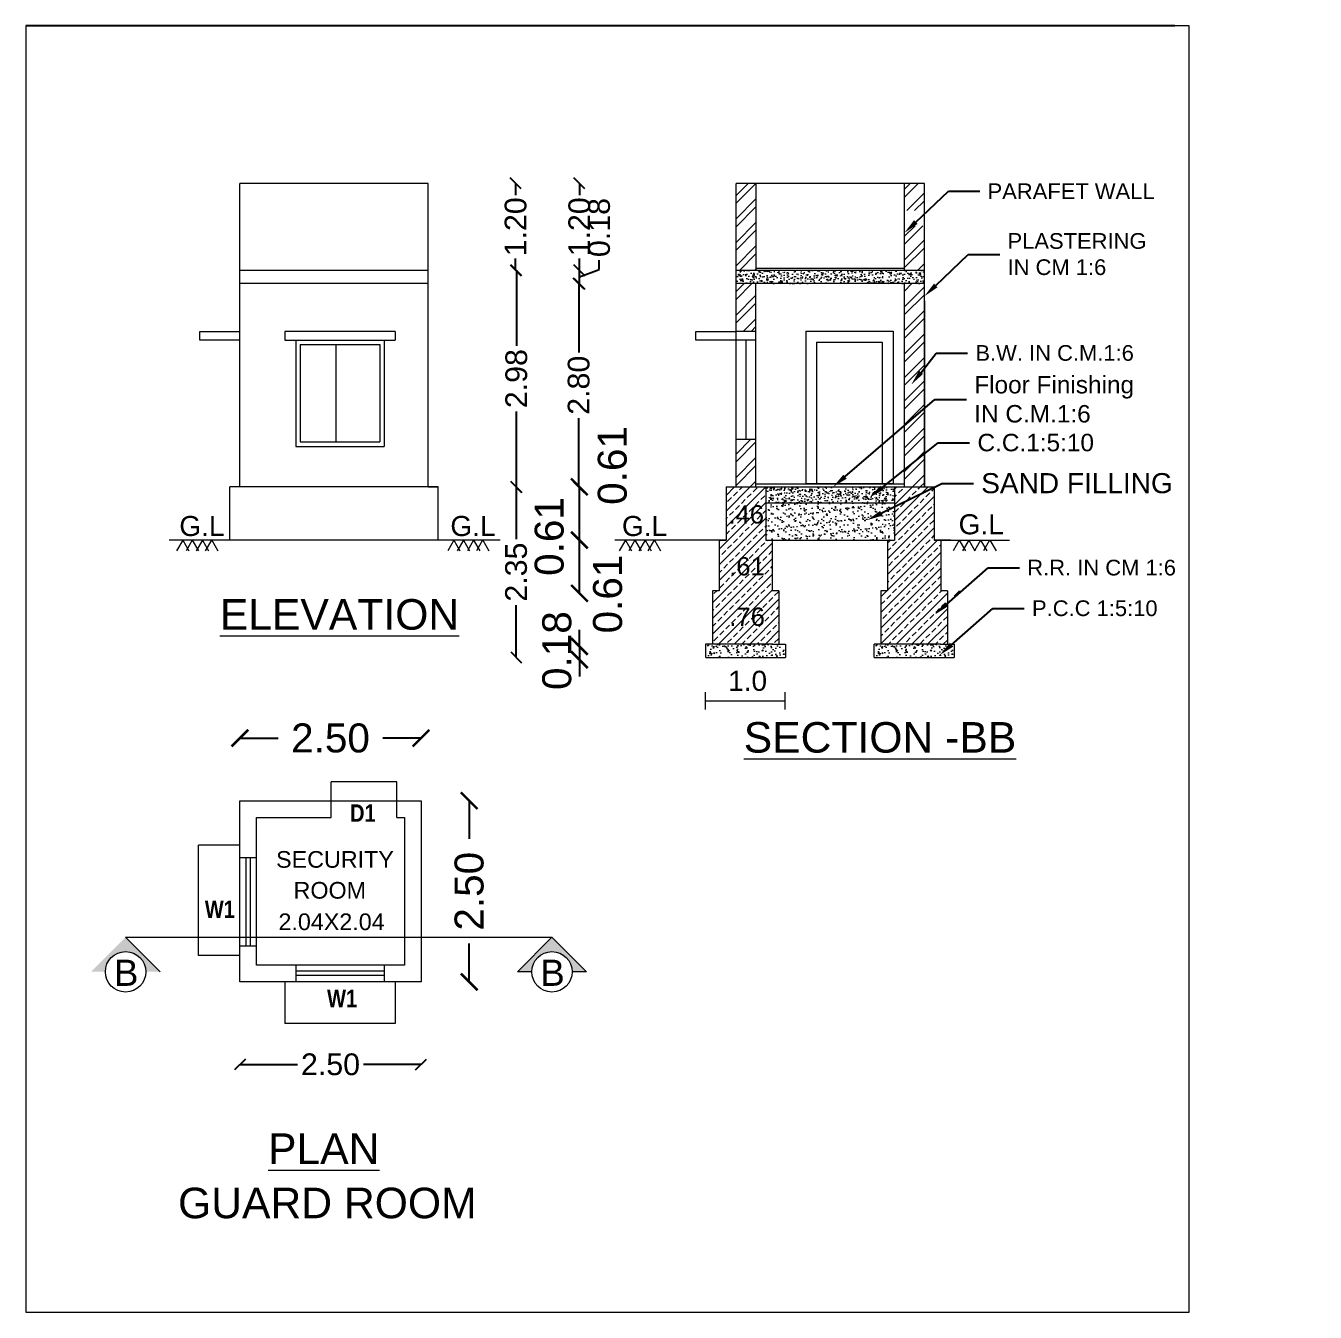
# Model space of a CAD drawing. Header units: metres. Extents: x -1560405 to -1559609, y 42907 to 43310.
# Drawn here: x -1559711.05 to -1559693.25, y 42931.75 to 42949.5 of the extents above; entities that cross this region are included whole.
import ezdxf
from ezdxf import colors
from ezdxf.entities.mleader import LeaderData, LeaderLine
from ezdxf.enums import TextEntityAlignment as Align
from ezdxf.math import Vec2, Vec3

# ---------------------------------------------------------------- set-up
doc = ezdxf.new("R2010")
doc.units = ezdxf.units.M
doc.header["$LTSCALE"] = 750
doc.header["$MEASUREMENT"] = 0
doc.header["$PDMODE"] = 35
doc.header["$PDSIZE"] = 50
doc.layers.get('0').update_dxf_attribs({"lineweight": 5})
doc.layers.get('Defpoints').update_dxf_attribs({"lineweight": 0})
doc.styles.add('2', font='swisscb.ttf', dxfattribs={"height": 0.23})
doc.styles.get("Standard").update_dxf_attribs({"font": 'arial.ttf'})
doc.dimstyles.new('Civil mt size large', dxfattribs={"dimtxt": 0.3, "dimasz": 0.15, "dimexe": 0, "dimexo": 0, "dimgap": 0.0625, "dimtad": 0, "dimzin": 0, "dimdsep": 46, "dimtxsty": 'Standard', "dimblk": 'OBLIQUE', "dimcen": 0, "dimse1": 1, "dimse2": 1, "dimclrd": 253, "dimclrt": 7, "dimadec": 0, "dimazin": 3, "dimtfac": 1, "dimtofl": 0, "dimtmove": 1, "dimatfit": 3, "dimfxl": 0, "dimfrac": 2, "dimtolj": 1, "dimtzin": 0, "dimarcsym": 0})
doc.dimstyles.new('CIVIL Mt.', dxfattribs={"dimscale": 0, "dimtxt": 0.4, "dimasz": 0.23, "dimexe": 0.18, "dimexo": 0.0625, "dimgap": 0.2, "dimtad": 0, "dimzin": 0, "dimdsep": 46, "dimtxsty": 'Standard', "dimblk": 'ARCHTICK', "dimcen": 0.09, "dimse1": 1, "dimse2": 1, "dimclrd": 252, "dimclrt": 7, "dimadec": 0, "dimazin": 0, "dimtfac": 1, "dimtofl": 0, "dimtmove": 1, "dimatfit": 3, "dimldrblk": 'ARCHTICK', "dimfxl": 0, "dimfrac": 2, "dimtolj": 1, "dimtzin": 0, "dimlwd": 25, "dimarcsym": 0})
pattern_1 = [(45, (-1573066.61864, 41716.13369), (-0.1081489168, 0.1081489168), []), (45, (-1573066.51049, 41716.13369), (-0.1081489168, 0.1081489168), [0.0764728324, -0.0382364162])]

# ---------------------------------------------------------------- blocks, each defined once
blk = doc.blocks.new('_ArchTick')
at = {"color": 0, "linetype": 'ByBlock', "const_width": 0.15}
blk.add_lwpolyline([(-0.5, -0.5), (0.5, 0.5)], dxfattribs=at)
blk = doc.blocks.new('*D511')
at = {"color": 252, "lineweight": 25}
for p, q in [((-1559703.412, 42941.672), (-1559703.412, 42941.902)), ((-1559703.412, 42940.938), (-1559703.412, 42940.708))]:
    blk.add_line(p, q, dxfattribs=at)
at = {"layer": 'Defpoints', "color": 0}
for p in [(-1559703.412, 42941.672), (-1559703.412, 42941.672), (-1559703.412, 42940.938)]:
    blk.add_point(p, dxfattribs=at)
at = {"color": 252, "lineweight": 25, "xscale": 0.23, "yscale": 0.23, "zscale": 0.23}
for p, rotation in [((-1559703.412, 42941.672), 270), ((-1559703.412, 42940.938), 90)]:
    blk.add_blockref('_ArchTick', p, dxfattribs=dict(at, rotation=rotation))
at = {"color": 7, "insert": (-1559703.021, 42941.662), "char_height": 0.4, "attachment_point": 5, "rotation": 90}
blk.add_mtext('\\A1;0.61', dxfattribs=at)
blk = doc.blocks.new('*D512')
at = {"color": 252, "lineweight": 25}
blk.add_line((-1559703.412, 42941.672), (-1559703.412, 42942.406), dxfattribs=at)
at = {"layer": 'Defpoints', "color": 0}
for p in [(-1559703.412, 42942.406), (-1559703.412, 42942.406), (-1559703.412, 42941.672)]:
    blk.add_point(p, dxfattribs=at)
at = {"color": 252, "lineweight": 25, "xscale": 0.23, "yscale": 0.23, "zscale": 0.23}
for p, rotation in [((-1559703.412, 42942.406), 90), ((-1559703.412, 42941.672), 270)]:
    blk.add_blockref('_ArchTick', p, dxfattribs=dict(at, rotation=rotation))
at = {"color": 7, "insert": (-1559703.827, 42942.456), "char_height": 0.4, "attachment_point": 5, "rotation": 90}
blk.add_mtext('\\A1;0.61', dxfattribs=at)
blk = doc.blocks.new('*D513')
at = {"color": 252, "lineweight": 25}
blk.add_line((-1559703.412, 42942.406), (-1559703.412, 42943.14), dxfattribs=at)
at = {"layer": 'Defpoints', "color": 0}
for p in [(-1559703.412, 42943.14), (-1559703.412, 42943.14), (-1559703.412, 42942.406)]:
    blk.add_point(p, dxfattribs=at)
at = {"color": 252, "lineweight": 25, "xscale": 0.23, "yscale": 0.23, "zscale": 0.23}
for p, rotation in [((-1559703.412, 42943.14), 90), ((-1559703.412, 42942.406), 270)]:
    blk.add_blockref('_ArchTick', p, dxfattribs=dict(at, rotation=rotation))
at = {"color": 7, "insert": (-1559702.956, 42943.436), "char_height": 0.4, "attachment_point": 5, "rotation": 90}
blk.add_mtext('\\A1;0.61', dxfattribs=at)
blk = doc.blocks.new('*D514')
at = {"color": 252, "lineweight": 25}
for p, q in [((-1559703.412, 42940.938), (-1559703.412, 42941.168)), ((-1559703.412, 42940.754), (-1559703.412, 42940.524))]:
    blk.add_line(p, q, dxfattribs=at)
at = {"layer": 'Defpoints', "color": 0}
for p in [(-1559703.412, 42940.938), (-1559703.412, 42940.938), (-1559703.412, 42940.754)]:
    blk.add_point(p, dxfattribs=at)
at = {"color": 252, "lineweight": 25, "xscale": 0.23, "yscale": 0.23, "zscale": 0.23}
for p, rotation in [((-1559703.412, 42940.938), 270), ((-1559703.412, 42940.754), 90)]:
    blk.add_blockref('_ArchTick', p, dxfattribs=dict(at, rotation=rotation))
at = {"color": 7, "insert": (-1559703.722, 42940.881), "char_height": 0.4, "attachment_point": 5, "rotation": 90}
blk.add_mtext('\\A1;0.18', dxfattribs=at)
blk = doc.blocks.new('*D515')
at = {"color": 252, "lineweight": 25}
for p, q in [((-1559704.933, 42938.81), (-1559704.933, 42938.282)), ((-1559704.933, 42936.31), (-1559704.933, 42936.837))]:
    blk.add_line(p, q, dxfattribs=at)
at = {"layer": 'Defpoints', "color": 0}
for p in [(-1559704.933, 42938.81), (-1559704.517, 42938.81), (-1559704.517, 42936.31)]:
    blk.add_point(p, dxfattribs=at)
at = {"color": 252, "lineweight": 25, "xscale": 0.23, "yscale": 0.23, "zscale": 0.23}
for p, rotation in [((-1559704.933, 42938.81), 90), ((-1559704.933, 42936.31), 270)]:
    blk.add_blockref('_ArchTick', p, dxfattribs=dict(at, rotation=rotation))
at = {"color": 7, "insert": (-1559704.933, 42937.56), "char_height": 0.4, "attachment_point": 5, "rotation": 90}
blk.add_mtext('\\A1;2.50', dxfattribs=at)
blk = doc.blocks.new('_Oblique')
at = {"color": 0, "linetype": 'ByBlock', "lineweight": -2}
blk.add_line((-0.5, -0.5), (0.5, 0.5), dxfattribs=at)
blk = doc.blocks.new('*D516')
at = {"color": 253, "lineweight": -2}
for p, q in [((-1559708.098, 42935.17), (-1559707.302, 42935.17)), ((-1559705.598, 42935.17), (-1559706.393, 42935.17))]:
    blk.add_line(p, q, dxfattribs=at)
at = {"layer": 'Defpoints', "color": 0}
for p in [(-1559708.098, 42936.723), (-1559705.598, 42936.723), (-1559705.598, 42935.17)]:
    blk.add_point(p, dxfattribs=at)
at = {"color": 253, "lineweight": -2, "xscale": 0.15, "yscale": 0.15, "zscale": 0.15, "rotation": 180}
blk.add_blockref('_Oblique', (-1559708.098, 42935.17), dxfattribs=at)
at = {"color": 253, "lineweight": -2, "xscale": 0.15, "yscale": 0.15, "zscale": 0.15}
blk.add_blockref('_Oblique', (-1559705.598, 42935.17), dxfattribs=at)
at = {"color": 7, "insert": (-1559706.848, 42935.17), "char_height": 0.3, "attachment_point": 5}
blk.add_mtext('\\A1;2.50', dxfattribs=at)
blk = doc.blocks.new('*D583')
at = {"color": 252, "lineweight": 25}
for p, q in [((-1559708.098, 42939.673), (-1559707.57, 42939.673)), ((-1559705.598, 42939.673), (-1559706.125, 42939.673))]:
    blk.add_line(p, q, dxfattribs=at)
at = {"layer": 'Defpoints', "color": 0}
for p in [(-1559705.598, 42939.673), (-1559708.098, 42938.81), (-1559705.598, 42938.81)]:
    blk.add_point(p, dxfattribs=at)
at = {"color": 252, "lineweight": 25, "xscale": 0.23, "yscale": 0.23, "zscale": 0.23, "rotation": 180}
blk.add_blockref('_ArchTick', (-1559708.098, 42939.673), dxfattribs=at)
at = {"color": 252, "lineweight": 25, "xscale": 0.23, "yscale": 0.23, "zscale": 0.23}
blk.add_blockref('_ArchTick', (-1559705.598, 42939.673), dxfattribs=at)
at = {"color": 7, "insert": (-1559706.848, 42939.673), "char_height": 0.4, "attachment_point": 5}
blk.add_mtext('\\A1;2.50', dxfattribs=at)
blk = doc.blocks.new('*D517')
at = {"color": 253, "lineweight": -2}
for p, q in [((-1559703.412, 42947.329), (-1559703.412, 42947.166)), ((-1559703.412, 42946.129), (-1559703.412, 42946.291))]:
    blk.add_line(p, q, dxfattribs=at)
at = {"layer": 'Defpoints', "color": 0}
for p in [(-1559703.412, 42947.329), (-1559701.002, 42947.329), (-1559701.002, 42946.129)]:
    blk.add_point(p, dxfattribs=at)
at = {"color": 253, "lineweight": -2, "xscale": 0.15, "yscale": 0.15, "zscale": 0.15}
for p, rotation in [((-1559703.412, 42947.329), 90), ((-1559703.412, 42946.129), 270)]:
    blk.add_blockref('_Oblique', p, dxfattribs=dict(at, rotation=rotation))
at = {"color": 7, "insert": (-1559703.412, 42946.729), "char_height": 0.3, "attachment_point": 5, "rotation": 90}
blk.add_mtext('\\A1;1.20', dxfattribs=at)
blk = doc.blocks.new('*D584')
at = {"color": 253, "lineweight": -2}
for p, q in [((-1559703.139, 42946.142), (-1559703.139, 42946.267)), ((-1559703.412, 42946.037), (-1559703.139, 42946.142)), ((-1559703.412, 42945.945), (-1559703.412, 42946.129))]:
    blk.add_line(p, q, dxfattribs=at)
at = {"layer": 'Defpoints', "color": 0}
for p in [(-1559703.412, 42946.129), (-1559701.25, 42946.129), (-1559701.25, 42945.945)]:
    blk.add_point(p, dxfattribs=at)
at = {"color": 253, "lineweight": -2, "xscale": 0.15, "yscale": 0.15, "zscale": 0.15}
for p, rotation in [((-1559703.412, 42946.129), 90), ((-1559703.412, 42945.945), 270)]:
    blk.add_blockref('_Oblique', p, dxfattribs=dict(at, rotation=rotation))
at = {"color": 7, "insert": (-1559703.139, 42946.719), "char_height": 0.3, "attachment_point": 5, "rotation": 90}
blk.add_mtext('\\A1;0.18', dxfattribs=at)
blk = doc.blocks.new('*D518')
at = {"color": 253, "lineweight": -2}
for p, q in [((-1559704.282, 42946.129), (-1559704.282, 42945.089)), ((-1559704.282, 42943.14), (-1559704.282, 42944.179))]:
    blk.add_line(p, q, dxfattribs=at)
at = {"layer": 'Defpoints', "color": 0}
for p in [(-1559704.282, 42946.129), (-1559701.25, 42946.129), (-1559701.25, 42943.14)]:
    blk.add_point(p, dxfattribs=at)
at = {"color": 253, "lineweight": -2, "xscale": 0.15, "yscale": 0.15, "zscale": 0.15}
for p, rotation in [((-1559704.282, 42946.129), 90), ((-1559704.282, 42943.14), 270)]:
    blk.add_blockref('_Oblique', p, dxfattribs=dict(at, rotation=rotation))
at = {"color": 7, "insert": (-1559704.282, 42944.634), "char_height": 0.3, "attachment_point": 5, "rotation": 90}
blk.add_mtext('\\A1;2.98', dxfattribs=at)
blk = doc.blocks.new('*D585')
at = {"color": 253, "lineweight": -2}
for p, q in [((-1559704.285, 42943.14), (-1559704.285, 42942.42)), ((-1559704.285, 42940.787), (-1559704.285, 42941.508))]:
    blk.add_line(p, q, dxfattribs=at)
at = {"layer": 'Defpoints', "color": 0}
for p in [(-1559704.285, 42943.14), (-1559701.219, 42943.14), (-1559701.219, 42940.787)]:
    blk.add_point(p, dxfattribs=at)
at = {"color": 253, "lineweight": -2, "xscale": 0.15, "yscale": 0.15, "zscale": 0.15}
for p, rotation in [((-1559704.285, 42943.14), 90), ((-1559704.285, 42940.787), 270)]:
    blk.add_blockref('_Oblique', p, dxfattribs=dict(at, rotation=rotation))
at = {"color": 7, "insert": (-1559704.285, 42941.964), "char_height": 0.3, "attachment_point": 5, "rotation": 90}
blk.add_mtext('\\A1;2.35', dxfattribs=at)
blk = doc.blocks.new('*D586')
at = {"color": 253, "lineweight": -2}
for p, q in [((-1559704.292, 42947.329), (-1559704.292, 42947.166)), ((-1559704.292, 42946.129), (-1559704.292, 42946.291))]:
    blk.add_line(p, q, dxfattribs=at)
at = {"layer": 'Defpoints', "color": 0}
for p in [(-1559704.292, 42947.329), (-1559701.25, 42947.329), (-1559701.25, 42946.129)]:
    blk.add_point(p, dxfattribs=at)
at = {"color": 253, "lineweight": -2, "xscale": 0.15, "yscale": 0.15, "zscale": 0.15}
for p, rotation in [((-1559704.292, 42947.329), 90), ((-1559704.292, 42946.129), 270)]:
    blk.add_blockref('_Oblique', p, dxfattribs=dict(at, rotation=rotation))
at = {"color": 7, "insert": (-1559704.292, 42946.729), "char_height": 0.3, "attachment_point": 5, "rotation": 90}
blk.add_mtext('\\A1;1.20', dxfattribs=at)
blk = doc.blocks.new('*D587')
at = {"color": 253, "lineweight": -2}
for p, q in [((-1559703.421, 42945.945), (-1559703.421, 42944.997)), ((-1559703.421, 42943.14), (-1559703.421, 42944.088))]:
    blk.add_line(p, q, dxfattribs=at)
at = {"layer": 'Defpoints', "color": 0}
for p in [(-1559703.421, 42945.945), (-1559700.975, 42945.945), (-1559700.975, 42943.14)]:
    blk.add_point(p, dxfattribs=at)
at = {"color": 253, "lineweight": -2, "xscale": 0.15, "yscale": 0.15, "zscale": 0.15}
for p, rotation in [((-1559703.421, 42945.945), 90), ((-1559703.421, 42943.14), 270)]:
    blk.add_blockref('_Oblique', p, dxfattribs=dict(at, rotation=rotation))
at = {"color": 7, "insert": (-1559703.421, 42944.543), "char_height": 0.3, "attachment_point": 5, "rotation": 90}
blk.add_mtext('\\A1;2.80', dxfattribs=at)

msp = doc.modelspace()

# ---------------------------------------------------------------- hatches: boundary and pattern name
at = {"ltscale": 0.1}
h = msp.add_hatch(dxfattribs=at)
h.set_pattern_fill('ANSI32', scale=0.024086)
h.set_pattern_definition([(45, (-1562551.95494, 41327.08436), (-0.162223375, 0.162223375), []), (45, (-1562551.8468, 41327.08436), (-0.162223375, 0.162223375), [])])
h.paths.add_polyline_path([(-1559700.97494, 42947.32854), (-1559701.25024, 42947.32854), (-1559701.25024, 42946.12854), (-1559700.97494, 42946.12854)])
h.paths.add_polyline_path([(-1559700.97494, 42943.79862), (-1559701.25024, 42943.79862), (-1559701.25024, 42943.14029), (-1559700.97494, 42943.14029)])
h.paths.add_polyline_path([(-1559701.25024, 42946.02854), (-1559700.97494, 42946.12854)])
h = msp.add_hatch(dxfattribs=at)
h.set_pattern_fill('ANSI32', scale=0.024086)
h.set_pattern_definition([(45, (-1573066.61864, 41716.13369), (-0.162223375, 0.162223375), []), (45, (-1573066.5105, 41716.13369), (-0.162223375, 0.162223375), [])])
h.paths.add_polyline_path([(-1559698.65024, 42947.32854), (-1559698.92554, 42947.32854), (-1559698.92554, 42946.95425), (-1559698.65024, 42946.95425)])
h.paths.add_polyline_path([(-1559698.65024, 42944.21869), (-1559698.92554, 42943.98297), (-1559698.92554, 42943.26968), (-1559698.65024, 42943.55082)])
h.paths.add_polyline_path([(-1559698.65024, 42943.55082), (-1559698.92554, 42943.26968), (-1559698.92554, 42943.14029), (-1559698.65024, 42943.14029)])
h.paths.add_polyline_path([(-1559698.92554, 42946.12854), (-1559698.65024, 42946.12854), (-1559698.65024, 42946.745), (-1559698.92554, 42946.745)])
h.paths.add_polyline_path([(-1559698.65024, 42945.945), (-1559698.92554, 42945.945), (-1559698.92554, 42943.98297), (-1559698.65024, 42944.21869)])
h = msp.add_hatch(dxfattribs=at)
h.set_pattern_fill('AR-CONC', scale=0.018353, style=0)
h.set_pattern_definition([(50, (-1562210.76528, 69216.75471), (0.1316422026, -0.0115172004), [0.01376510984, -0.1514162082]), (355, (-1562210.76528, 69216.75471), (-0.02546569796, 0.1380534312), [0.0110120879, -0.12113296656]), (100.4514, (-1562210.75431, 69216.75375), (0.1061766024, 0.12653614696), [0.0116985429, -0.12868397576]), (46.1842, (-1562210.76528, 69216.79141), (0.1958758701, -0.0303784988), [0.0206476648, -0.2271243123]), (96.6356, (-1562210.74895, 69216.78888), (0.1715431307, 0.1787845265), [0.0175478149, -0.1930259328]), (351.1842, (-1562210.76528, 69216.79141), (0.1715429911, 0.1787846605), [0.0165181318, -0.1816994498]), (21, (-1562210.74692, 69216.78224), (0.10955321512, -0.0738945767), [0.01376510984, -0.1514162082]), (326, (-1562210.74692, 69216.78224), (0.04465683025, 0.1330902669), [0.0110120879, -0.12113296656]), (71.4514, (-1562210.7378, 69216.77608), (0.15421009025, 0.0591955695), [0.0116985429, -0.12868397576]), (37.5, (-1562210.765277, 69216.754707), (0.00223175659, 0.061097606155), [0, -0.11966468817, 0, -0.12296831453, 0, -0.12159180355]), (7.5, (-1562210.76528, 69216.75471), (0.04828241436, 0.0723882738), [0, -0.07011029276, 0, -0.1169116662, 0, -0.04634253645]), (327.5, (-1562210.806206, 69216.754707), (0.09797499289, -0.00413960382), [0, -0.04588369945, 0, -0.1431571423, 0, -0.18995851573]), (317.5, (-1562210.82456, 69216.75471), (0.10703495568, 0.0183727477), [0, -0.0596488093, 0, -0.09507102527, 0, -0.1348980764])])
h.paths.add_polyline_path([(-1559698.65024, 42945.945), (-1559698.65024, 42946.12854), (-1559701.25024, 42946.12854), (-1559701.25024, 42945.945)])
h = msp.add_hatch(dxfattribs=at)
h.set_pattern_fill('ANSI32', scale=0.024086)
h.set_pattern_definition([(45, (-1569364.4854, 43401.1203), (-0.162223375, 0.162223375), []), (45, (-1569364.37724, 43401.1203), (-0.162223375, 0.162223375), [])])
h.paths.add_polyline_path([(-1559700.97494, 42945.945), (-1559701.25024, 42945.945), (-1559701.25024, 42945.28523), (-1559700.97494, 42945.28523)])
h = msp.add_hatch(dxfattribs=at)
h.set_pattern_fill('ANSI33', scale=0.024086, style=0)
h.set_pattern_definition([(45, (-1562551.95494, 41327.08436), (-0.108148917, 0.108148917), []), (45, (-1562551.8468, 41327.08436), (-0.108148917, 0.108148917), [0.0764728324, -0.038236416])])
h.paths.add_polyline_path([(-1559700.65735, 42941.70496), (-1559700.74912, 42941.70496), (-1559700.74912, 42942.40615), (-1559700.83764, 42942.40615), (-1559700.83764, 42943.14029), (-1559701.38825, 42943.14029), (-1559701.38825, 42942.40615), (-1559701.48326, 42942.40615), (-1559701.48326, 42941.70496), (-1559701.57502, 42941.70496), (-1559701.57502, 42940.97082), (-1559701.48326, 42940.97082), (-1559700.74912, 42940.97082), (-1559700.65735, 42940.97082)])
h.paths.add_polyline_path([(-1559701.41886, 42942.56571), (-1559700.88692, 42942.56571), (-1559700.88692, 42942.95309), (-1559701.41886, 42942.95309)], flags=25)
h.paths.add_polyline_path([(-1559701.40876, 42941.84977), (-1559700.87682, 42941.84977), (-1559700.87682, 42942.23714), (-1559701.40876, 42942.23714)], flags=24)
h.paths.add_polyline_path([(-1559701.40655, 42941.15357), (-1559700.87461, 42941.15357), (-1559700.87461, 42941.54094), (-1559701.40655, 42941.54094)], flags=24)
h.paths.add_polyline_path([(-1559698.23744, 42941.61273), (-1559698.14567, 42941.69312), (-1559698.14567, 42941.70496), (-1559698.23744, 42941.70496)])
h = msp.add_hatch(dxfattribs=at)
h.set_pattern_fill('AR-CONC', scale=0.018353, style=0)
h.set_pattern_definition([(50, (-1562210.76528, 69217.43428), (0.1316422026, -0.0115172004), [0.01376510984, -0.1514162082]), (355, (-1562210.76528, 69217.43428), (-0.02546569796, 0.1380534312), [0.0110120879, -0.12113296656]), (100.4514, (-1562210.75431, 69217.43332), (0.1061766024, 0.12653614696), [0.0116985429, -0.12868397576]), (46.1842, (-1562210.76528, 69217.47098), (0.1958758701, -0.0303784988), [0.0206476648, -0.2271243123]), (96.6356, (-1562210.74895, 69217.46845), (0.1715431307, 0.1787845265), [0.0175478149, -0.1930259328]), (351.1842, (-1562210.76528, 69217.47098), (0.1715429911, 0.1787846605), [0.0165181318, -0.1816994498]), (21, (-1562210.74692, 69217.46181), (0.10955321512, -0.0738945767), [0.01376510984, -0.1514162082]), (326, (-1562210.74692, 69217.46181), (0.04465683025, 0.1330902669), [0.0110120879, -0.12113296656]), (71.4514, (-1562210.7378, 69217.45565), (0.15421009025, 0.0591955695), [0.0116985429, -0.12868397576]), (37.5, (-1562210.765277, 69217.434277), (0.00223175659, 0.061097606155), [0, -0.11966468817, 0, -0.12296831453, 0, -0.12159180355]), (7.5, (-1562210.76528, 69217.43428), (0.04828241436, 0.0723882738), [0, -0.07011029276, 0, -0.1169116662, 0, -0.04634253645]), (327.5, (-1562210.806206, 69217.434277), (0.09797499289, -0.00413960382), [0, -0.04588369945, 0, -0.1431571423, 0, -0.18995851573]), (317.5, (-1562210.82456, 69217.43428), (0.10703495568, 0.0183727477), [0, -0.0596488093, 0, -0.09507102527, 0, -0.1348980764])])
h.paths.add_polyline_path([(-1559699.06355, 42942.92186), (-1559699.06355, 42943.14029), (-1559700.83764, 42943.14029), (-1559700.83764, 42942.92186)])
h = msp.add_hatch(dxfattribs=at)
h.set_pattern_fill('ANSI33', scale=0.024086, style=0)
h.set_pattern_definition(pattern_1)
h.paths.add_polyline_path([(-1559698.51295, 42943.1335), (-1559699.06355, 42942.86477), (-1559699.06355, 42942.40615), (-1559698.51295, 42942.40615)])
h.paths.add_polyline_path([(-1559698.51295, 42943.1335), (-1559698.51295, 42943.14029), (-1559699.06355, 42943.14029), (-1559699.06355, 42942.86477)])
h = msp.add_hatch(dxfattribs=at)
h.set_pattern_fill('AR-SAND', scale=0.061178, style=0)
h.set_pattern_definition([(37.5, (-1562498.28614, 69191.73876), (-0.0038538244, 0.11787973695), [0, -0.09299096422, 0, -0.1040030521, 0, -0.09941468215]), (7.5, (-1562498.28614, 69191.73876), (0.1082718699, 0.1726540025), [0, -0.05016617807, 0, -0.08381422433, 0, -0.03211858962]), (327.5, (-1562498.36139, 69191.73876), (0.190517799, 0.0003462111), [0, -0.03058913297, 0, -0.1101208787, 0, -0.14376892495]), (317.5, (-1562498.3614, 69191.73876), (0.1839096129, 0.0536946691), [0, -0.0152945665, 0, -0.0721903538, 0, -0.082590659])])
h.paths.add_polyline_path([(-1559699.06355, 42942.40615), (-1559699.06355, 42942.92186), (-1559700.83764, 42942.92186), (-1559700.83764, 42942.40615)])
h = msp.add_hatch(dxfattribs=at)
h.set_pattern_fill('ANSI33', scale=0.024086, style=0)
h.set_pattern_definition(pattern_1)
h.paths.add_polyline_path([(-1559698.33265, 42941.70496), (-1559698.42442, 42941.70496), (-1559698.42442, 42942.40615), (-1559699.15856, 42942.40615), (-1559699.15856, 42941.70496), (-1559699.25033, 42941.70496), (-1559699.25033, 42940.97082), (-1559699.15856, 42940.97082), (-1559698.42442, 42940.97082), (-1559698.33265, 42940.97082)])
h = msp.add_hatch(dxfattribs=at)
h.set_pattern_fill('AR-CONC', scale=0.000917674, style=0)
h.set_pattern_definition([(130, (-1559686.54268, 42906.34693), (-0.16718613, -0.0146269), [0.0174817, -0.1922986]), (185, (-1559686.54268, 42906.34693), (0.0323414, 0.1753277), [0.01398535, -0.1538389]), (79.549, (-1559686.55661, 42906.3457), (-0.1348453, 0.1607), [0.01485714, -0.16342856]), (133.8158, (-1559686.54268, 42906.39354), (-0.2487622, -0.0385812), [0.0262225, -0.2884479]), (83.3644, (-1559686.56341, 42906.39033), (-0.2178597, 0.227056), [0.0222857, -0.2451428]), (188.816, (-1559686.54268, 42906.39354), (-0.21786, 0.2270556), [0.020978, -0.2307583]), (159, (-1559686.56599, 42906.38189), (-0.13913303, -0.0938464), [0.0174817, -0.1922986]), (214, (-1559686.56599, 42906.38189), (-0.0567141, 0.1690245), [0.01398535, -0.1538389]), (108.5486, (-1559686.57759, 42906.37407), (-0.19584676, 0.0751785), [0.01485714, -0.16342856]), (142.5, (-1559686.54268, 42906.346926), (-0.00283433, 0.07759396), [0, -0.15197415, 0, -0.15616976, 0, -0.1544216]), (172.5, (-1559686.54268, 42906.346926), (-0.06131867, 0.0919331), [0, -0.08904007, 0, -0.14847782, 0, -0.05885502]), (212.5, (-1559686.490703, 42906.346926), (-0.12442796, -0.00525712), [0, -0.0582723, 0, -0.18180957, 0, -0.24124731]), (222.5, (-1559686.4674, 42906.34693), (-0.1359343, 0.02333323), [0, -0.075754, 0, -0.1207402, 0, -0.17132056])])
h.paths.add_polyline_path([(-1559701.66679, 42940.97082), (-1559701.48326, 42940.97082), (-1559700.74912, 42940.97082), (-1559700.56558, 42940.97082), (-1559700.56558, 42940.78729), (-1559701.66679, 42940.78729)])
h = msp.add_hatch(dxfattribs=at)
h.set_pattern_fill('AR-CONC', scale=0.000917674, style=0)
h.set_pattern_definition([(130, (-1559684.21798, 42906.34693), (-0.16718613, -0.0146269), [0.0174817, -0.1922986]), (185, (-1559684.21798, 42906.34693), (0.0323414, 0.1753277), [0.01398535, -0.1538389]), (79.549, (-1559684.23192, 42906.3457), (-0.1348453, 0.1607), [0.01485714, -0.16342856]), (133.8158, (-1559684.21798, 42906.39354), (-0.2487622, -0.0385812), [0.0262225, -0.2884479]), (83.3644, (-1559684.23871, 42906.39033), (-0.2178597, 0.227056), [0.0222857, -0.2451428]), (188.816, (-1559684.21798, 42906.39354), (-0.21786, 0.2270556), [0.020978, -0.2307583]), (159, (-1559684.2413, 42906.38189), (-0.13913303, -0.0938464), [0.0174817, -0.1922986]), (214, (-1559684.2413, 42906.38189), (-0.0567141, 0.1690245), [0.01398535, -0.1538389]), (108.5486, (-1559684.25289, 42906.37407), (-0.19584676, 0.0751785), [0.01485714, -0.16342856]), (142.5, (-1559684.217985, 42906.346926), (-0.00283433, 0.07759396), [0, -0.15197415, 0, -0.15616976, 0, -0.1544216]), (172.5, (-1559684.217985, 42906.346926), (-0.06131867, 0.0919331), [0, -0.08904007, 0, -0.14847782, 0, -0.05885502]), (212.5, (-1559684.166006, 42906.346926), (-0.12442796, -0.00525712), [0, -0.0582723, 0, -0.18180957, 0, -0.24124731]), (222.5, (-1559684.1427, 42906.34693), (-0.1359343, 0.02333323), [0, -0.075754, 0, -0.1207402, 0, -0.17132056])])
h.paths.add_polyline_path([(-1559699.34209, 42940.97082), (-1559699.15856, 42940.97082), (-1559698.42442, 42940.97082), (-1559698.24088, 42940.97082), (-1559698.24088, 42940.78729), (-1559699.34209, 42940.78729)])
at = {"ltscale": 0.0052}
for points in [[(-1559709.20075, 42936.44839), (-1559709.67659, 42936.92423), (-1559710.15244, 42936.44839), (-1559709.95534, 42936.44839, -1), (-1559709.39785, 42936.44839)], [(-1559703.31534, 42936.44839), (-1559703.79118, 42936.92423), (-1559704.26703, 42936.44839), (-1559704.06992, 42936.44839, -1), (-1559703.51244, 42936.44839)]]:
    msp.add_hatch(color=7, dxfattribs=at).paths.add_polyline_path(points)

# ---------------------------------------------------------------- linework, layer by layer
at = {"color": 7, "lineweight": -3}
msp.add_line((-1559695.19232, 42949.50321), (-1559711.05448, 42949.50321), dxfattribs=at)
at = {"color": 7, "ltscale": 0.1}
for p, q in [((-1559705.5, 42947.32854), (-1559708.0976, 42947.32854)), ((-1559708.0976, 42943.14029), (-1559708.0976, 42947.32854)), ((-1559705.5, 42943.14029), (-1559705.5, 42947.32854)), ((-1559698.65024, 42947.32854), (-1559701.25024, 42947.32854)), ((-1559701.25024, 42945.28523), (-1559701.25024, 42947.32854)), ((-1559700.97325, 42946.12854), (-1559700.97325, 42947.32854)), ((-1559698.92554, 42946.12854), (-1559698.92554, 42947.32854)), ((-1559698.65024, 42943.14029), (-1559698.65024, 42947.32854)), ((-1559698.92554, 42946.12854), (-1559698.92554, 42946.745)), ((-1559705.5, 42946.12854), (-1559708.0976, 42946.12854)), ((-1559698.65024, 42946.12854), (-1559701.25024, 42946.12854)), ((-1559698.92554, 42946.15425), (-1559700.97325, 42946.15425)), ((-1559705.5, 42945.945), (-1559708.0976, 42945.945)), ((-1559698.65024, 42945.945), (-1559701.25024, 42945.945)), ((-1559700.97494, 42943.14029), (-1559700.97494, 42945.945)), ((-1559698.92554, 42943.14029), (-1559698.92554, 42945.94941)), ((-1559701.25024, 42943.14029), (-1559701.25024, 42945.7069)), ((-1559701.25024, 42943.14029), (-1559701.25024, 42945.7069)), ((-1559701.25024, 42943.14029), (-1559701.25024, 42945.7069)), ((-1559698.92554, 42943.14029), (-1559698.92554, 42945.70978)), ((-1559698.65024, 42945.7069), (-1559698.65024, 42943.14029)), ((-1559708.65158, 42945.1669), (-1559708.65158, 42945.28523)), ((-1559708.65158, 42945.28523), (-1559708.0976, 42945.28523)), ((-1559705.95554, 42945.28523), (-1559707.4779, 42945.28523)), ((-1559707.4779, 42945.28523), (-1559707.4779, 42945.1669)), ((-1559705.95554, 42945.28523), (-1559705.95554, 42945.1669)), ((-1559701.80422, 42945.1669), (-1559701.80422, 42945.28523)), ((-1559701.80422, 42945.28523), (-1559701.25024, 42945.28523)), ((-1559700.97494, 42945.28523), (-1559701.25024, 42945.28523)), ((-1559700.28715, 42945.28733), (-1559699.08285, 42945.28733)), ((-1559700.28715, 42945.28733), (-1559700.28715, 42943.18275)), ((-1559699.08285, 42945.28733), (-1559699.08285, 42943.18275)), ((-1559708.0976, 42945.1669), (-1559708.65158, 42945.1669)), ((-1559707.4779, 42945.1669), (-1559705.95554, 42945.1669)), ((-1559707.32675, 42945.1669), (-1559707.32675, 42943.69862)), ((-1559707.26558, 42945.10572), (-1559706.16787, 42945.10572)), ((-1559707.26558, 42945.10572), (-1559707.26558, 42943.7598)), ((-1559706.94304, 42945.1669), (-1559706.38907, 42945.1669)), ((-1559706.77529, 42945.10572), (-1559706.77529, 42943.7598)), ((-1559706.16787, 42945.10572), (-1559706.16787, 42943.7598)), ((-1559706.10669, 42945.1669), (-1559706.10669, 42943.69862)), ((-1559701.25024, 42945.1669), (-1559701.80422, 42945.1669)), ((-1559700.9755, 42945.1669), (-1559701.25024, 42945.1669)), ((-1559701.11287, 42945.1669), (-1559701.11287, 42943.79862)), ((-1559700.13715, 42945.13733), (-1559699.23285, 42945.13733)), ((-1559700.13715, 42945.13733), (-1559700.13715, 42943.18275)), ((-1559699.23285, 42945.13733), (-1559699.23285, 42943.18275)), ((-1559701.25024, 42943.79862), (-1559700.97494, 42943.79862)), ((-1559707.32675, 42943.69862), (-1559706.10669, 42943.69862)), ((-1559707.26558, 42943.7598), (-1559706.16787, 42943.7598)), ((-1559708.23561, 42942.40615), (-1559708.23561, 42943.14029)), ((-1559705.36199, 42943.14029), (-1559708.23561, 42943.14029)), ((-1559705.4976, 42943.14029), (-1559705.36199, 42943.14029)), ((-1559705.36199, 42942.40615), (-1559705.36199, 42943.14029)), ((-1559701.38825, 42943.14029), (-1559698.51295, 42943.14029)), ((-1559701.38825, 42943.14029), (-1559701.38825, 42942.40615)), ((-1559700.97494, 42943.18275), (-1559698.92554, 42943.18275)), ((-1559700.83764, 42943.14029), (-1559700.83764, 42942.40615)), ((-1559699.08285, 42943.18275), (-1559700.28715, 42943.18275)), ((-1559699.06355, 42943.14029), (-1559699.06355, 42942.40615)), ((-1559698.51295, 42943.14029), (-1559698.51295, 42942.40615)), ((-1559700.83764, 42942.92186), (-1559699.06355, 42942.92186)), ((-1559700.59678, 42942.92186), (-1559699.06355, 42942.92186)), ((-1559704.50472, 42942.40615), (-1559709.07481, 42942.40615)), ((-1559708.88744, 42942.40615), (-1559708.97225, 42942.25925)), ((-1559708.88744, 42942.40615), (-1559708.80263, 42942.25925)), ((-1559708.75597, 42942.40615), (-1559708.84078, 42942.25925)), ((-1559708.75597, 42942.40615), (-1559708.67116, 42942.25925)), ((-1559708.61546, 42942.40615), (-1559708.70028, 42942.25925)), ((-1559708.61546, 42942.40615), (-1559708.53065, 42942.25925)), ((-1559708.49167, 42942.40615), (-1559708.57648, 42942.25925)), ((-1559708.48727, 42942.40615), (-1559708.40246, 42942.25925)), ((-1559705.14566, 42942.40615), (-1559705.23048, 42942.25925)), ((-1559705.14566, 42942.40615), (-1559705.06085, 42942.25925)), ((-1559705.01419, 42942.40615), (-1559705.099, 42942.25925)), ((-1559705.01419, 42942.40615), (-1559704.92938, 42942.25925)), ((-1559704.87369, 42942.40615), (-1559704.9585, 42942.25925)), ((-1559704.87369, 42942.40615), (-1559704.78887, 42942.25925)), ((-1559704.74989, 42942.40615), (-1559704.8347, 42942.25925)), ((-1559704.7455, 42942.40615), (-1559704.66068, 42942.25925)), ((-1559701.48796, 42942.40615), (-1559702.92486, 42942.40615)), ((-1559702.77725, 42942.40615), (-1559702.86207, 42942.25925)), ((-1559702.77725, 42942.40615), (-1559702.69244, 42942.25925)), ((-1559702.64578, 42942.40615), (-1559702.73059, 42942.25925)), ((-1559702.64578, 42942.40615), (-1559702.56097, 42942.25925)), ((-1559702.50528, 42942.40615), (-1559702.59009, 42942.25925)), ((-1559702.50528, 42942.40615), (-1559702.42046, 42942.25925)), ((-1559702.38148, 42942.40615), (-1559702.46629, 42942.25925)), ((-1559702.37708, 42942.40615), (-1559702.29227, 42942.25925)), ((-1559701.48796, 42942.40615), (-1559701.38825, 42942.40615)), ((-1559701.48326, 42942.40615), (-1559701.48326, 42941.70496)), ((-1559701.38825, 42942.40615), (-1559701.48326, 42942.40615)), ((-1559700.83764, 42942.40615), (-1559699.21702, 42942.40615)), ((-1559700.74912, 42942.40615), (-1559700.74912, 42941.70496)), ((-1559700.59678, 42942.40615), (-1559699.06355, 42942.40615)), ((-1559700.05811, 42942.40615), (-1559699.2322, 42942.40615)), ((-1559699.15856, 42942.40615), (-1559699.15856, 42941.70496)), ((-1559698.28317, 42942.40615), (-1559698.51295, 42942.40615)), ((-1559698.51295, 42942.40615), (-1559698.05066, 42942.40615)), ((-1559698.42442, 42942.40615), (-1559698.42442, 42941.70496)), ((-1559698.32491, 42942.40615), (-1559697.4757, 42942.40615)), ((-1559698.16934, 42942.40526), (-1559698.25415, 42942.25836)), ((-1559698.16934, 42942.40526), (-1559698.08452, 42942.25836)), ((-1559698.03786, 42942.40526), (-1559698.12268, 42942.25836)), ((-1559698.03786, 42942.40526), (-1559697.95305, 42942.25836)), ((-1559697.87327, 42942.40526), (-1559697.95809, 42942.25836)), ((-1559697.87327, 42942.40526), (-1559697.78846, 42942.25836)), ((-1559697.74948, 42942.40526), (-1559697.83429, 42942.25836)), ((-1559697.74508, 42942.40526), (-1559697.66027, 42942.25836)), ((-1559701.57502, 42941.70496), (-1559701.57502, 42940.97082)), ((-1559701.48326, 42941.70496), (-1559701.57502, 42941.70496)), ((-1559700.65735, 42941.70496), (-1559700.74912, 42941.70496)), ((-1559700.65735, 42941.70496), (-1559700.65735, 42940.97082)), ((-1559699.25033, 42941.70496), (-1559699.25033, 42940.97082)), ((-1559699.15856, 42941.70496), (-1559699.25033, 42941.70496)), ((-1559698.33265, 42941.70496), (-1559698.42442, 42941.70496)), ((-1559698.33265, 42941.70496), (-1559698.33265, 42940.97082)), ((-1559701.67159, 42940.97082), (-1559701.67159, 42940.78729)), ((-1559701.48326, 42940.97082), (-1559701.67159, 42940.97082)), ((-1559700.74912, 42940.97082), (-1559701.48326, 42940.97082)), ((-1559700.74912, 42940.97082), (-1559700.56558, 42940.97082)), ((-1559700.56558, 42940.97082), (-1559700.56558, 42940.78729)), ((-1559699.34689, 42940.97082), (-1559699.34689, 42940.78729)), ((-1559699.15856, 42940.97082), (-1559699.34209, 42940.97082)), ((-1559698.42442, 42940.97082), (-1559699.15856, 42940.97082)), ((-1559698.42442, 42940.97082), (-1559698.24088, 42940.97082)), ((-1559698.24088, 42940.97082), (-1559698.24088, 42940.78729)), ((-1559701.66679, 42940.78729), (-1559700.56558, 42940.78729)), ((-1559699.34209, 42940.78729), (-1559698.24088, 42940.78729)), ((-1559701.67159, 42940.06761), (-1559701.67159, 42940.3085)), ((-1559700.57038, 42940.06761), (-1559700.57038, 42940.3085)), ((-1559701.67159, 42940.18805), (-1559700.57038, 42940.18805)), ((-1559705.93021, 42939.0704), (-1559706.84021, 42939.0704)), ((-1559706.84021, 42938.57954), (-1559706.84021, 42939.0704)), ((-1559705.93021, 42938.82954), (-1559705.93021, 42939.0704)), ((-1559705.93021, 42938.57954), (-1559705.93021, 42938.82954)), ((-1559708.67158, 42936.67244), (-1559708.67158, 42938.19481)), ((-1559708.0976, 42938.19481), (-1559708.67158, 42938.19481)), ((-1559707.8676, 42938.02159), (-1559708.0976, 42938.02159)), ((-1559708.01043, 42936.80153), (-1559708.01043, 42938.02159)), ((-1559707.95021, 42936.80153), (-1559707.95021, 42938.02159)), ((-1559709.67659, 42936.92423), (-1559703.79118, 42936.92423)), ((-1559708.0976, 42936.67244), (-1559708.67158, 42936.67244)), ((-1559707.8676, 42936.80153), (-1559708.0976, 42936.80153)), ((-1559707.32675, 42936.53954), (-1559707.32675, 42936.30954)), ((-1559706.10669, 42936.53954), (-1559706.10669, 42936.30954)), ((-1559707.4779, 42936.30954), (-1559707.4779, 42935.73556)), ((-1559706.10669, 42936.45693), (-1559707.32675, 42936.45693)), ((-1559706.10669, 42936.39671), (-1559707.32675, 42936.39671)), ((-1559705.95554, 42936.30954), (-1559705.95554, 42935.73556)), ((-1559705.95554, 42935.73556), (-1559707.4779, 42935.73556))]:
    msp.add_line(p, q, dxfattribs=at)
at = {"color": 7, "ltscale": 0.0052}
for p, q in [((-1559709.20075, 42936.44839), (-1559709.67659, 42936.92423)), ((-1559704.26703, 42936.44839), (-1559703.79118, 42936.92423)), ((-1559703.31534, 42936.44839), (-1559703.79118, 42936.92423)), ((-1559704.06992, 42936.44839), (-1559704.26703, 42936.44839)), ((-1559703.31534, 42936.44839), (-1559703.51244, 42936.44839))]:
    msp.add_line(p, q, dxfattribs=at)
at = {"color": 7}
msp.add_lwpolyline([(-1559711.05448, 42931.75091), (-1559694.99541, 42931.75091), (-1559694.99541, 42949.50321), (-1559711.05448, 42949.50321)], close=True, dxfattribs=at)
at = {"color": 7, "ltscale": 0.1}
msp.add_lwpolyline([(-1559708.0976, 42938.80954), (-1559705.5976, 42938.80954), (-1559705.5976, 42936.30954), (-1559708.0976, 42936.30954)], close=True, dxfattribs=at)
msp.add_lwpolyline([(-1559705.93021, 42938.57954), (-1559705.8276, 42938.57954), (-1559705.8276, 42936.53954), (-1559707.8676, 42936.53954), (-1559707.8676, 42938.57954), (-1559706.84021, 42938.57954)], dxfattribs=at)
at = {"color": 7, "ltscale": 0.0052}
for centre in [(-1559709.67659, 42936.44839), (-1559703.79118, 42936.44839)]:
    msp.add_circle(centre, 0.27874, dxfattribs=at)

# ---------------------------------------------------------------- texts
at = {"color": 7, "ltscale": 0.1}
for s, height, p in [('.46', 0.252902, (-1559701.3543, 42942.63459)), ('G.L', 0.276988, (-1559708.93512, 42942.46188)), ('G.L', 0.276988, (-1559705.19334, 42942.46188)), ('G.L', 0.276988, (-1559702.82493, 42942.46188)), ('G.L', 0.276988, (-1559698.17731, 42942.48574)), ('.61', 0.252902, (-1559701.3442, 42941.91864)), ('%%UELEVATION', 0.4215038, (-1559708.3763, 42941.16956)), ('.76', 0.252902, (-1559701.34199, 42941.22244)), ('1.0', 0.276988, (-1559701.35918, 42940.32572)), ('%%USECTION -BB', 0.4215038, (-1559701.1436, 42939.47291)), ('SECURITY ', 0.230189, (-1559707.59915, 42937.88435)), ('ROOM', 0.230189, (-1559707.35777, 42937.45808)), ('2.04X2.04', 0.230189, (-1559707.56644, 42937.02378)), ('%%UPLAN', 0.421504, (-1559707.71047, 42933.79742)), ('GUARD ROOM', 0.421504, (-1559708.95253, 42933.04754))]:
    msp.add_text(s, height=height, dxfattribs=at).set_placement(p)
at = {"color": 7, "ltscale": 0.1, "char_height": 0.240859, "attachment_point": 9, "style": '2'}
for s, insert in [('D1', (-1559706.22501, 42938.51846)), ('W1', (-1559708.1688, 42937.19051)), ('W1', (-1559706.48117, 42935.95931))]:
    msp.add_mtext(s, dxfattribs=dict(at, insert=insert))
at = {"color": 7, "ltscale": 0.1}
for p in [(-1559709.6683, 42936.25431), (-1559703.78289, 42936.25431)]:
    msp.add_attdef('B', text='3', height=0.36129, dxfattribs=at).set_placement(p, align=Align.CENTER)

# ---------------------------------------------------------------- dimensions: what is measured, and where the dimension line sits
at = {"color": 7}
for p1, p2, distance, picture, middle in [((-1559701.25024, 42946.12854), (-1559701.25024, 42947.32854), 3.04194, '*D586', (-1559704.29218, 42946.72854)), ((-1559701.00197, 42946.12854), (-1559701.00197, 42947.32854), 2.40977, '*D517', (-1559703.41175, 42946.72854)), ((-1559700.97494, 42943.14029), (-1559700.97494, 42945.945), 2.44643, '*D587', (-1559703.42136, 42944.54265)), ((-1559701.2191, 42940.78729), (-1559701.2191, 42943.14029), 3.06591, '*D585', (-1559704.28501, 42941.96379))]:
    dim = msp.add_aligned_dim(p1=p1, p2=p2, distance=distance, dimstyle='Civil mt size large', dxfattribs=at)
    dim.commit()
    dim.dimension.update_dxf_attribs({"geometry": picture, "text_midpoint": middle})
dim = msp.add_linear_dim(base=(-1559703.41175, 42946.12854), p1=(-1559701.25024, 42945.945), p2=(-1559701.25024, 42946.12854), angle=90, dimstyle='Civil mt size large', dxfattribs=at)
dim.commit()
dim.dimension.update_dxf_attribs({"geometry": '*D584', "text_midpoint": (-1559703.13897, 42946.32903), "dimtype": 161})
dim = msp.add_aligned_dim(p1=(-1559701.25024, 42943.14029), p2=(-1559701.25024, 42946.12854), distance=3.03219, text='2.98', dimstyle='Civil mt size large', dxfattribs=at)
dim.commit()
dim.dimension.update_dxf_attribs({"geometry": '*D518', "text_midpoint": (-1559704.28243, 42944.63441)})
for base, p1, p2, picture, middle in [((-1559703.41175, 42943.14028), (-1559703.41175, 42942.40614), (-1559703.41175, 42943.14028), '*D513', (-1559702.95618, 42943.43566)), ((-1559703.41175, 42942.40614), (-1559703.41175, 42941.672), (-1559703.41175, 42942.40614), '*D512', (-1559703.82663, 42942.45585)), ((-1559703.41175, 42941.672), (-1559703.41175, 42940.93786), (-1559703.41175, 42941.672), '*D511', (-1559703.02138, 42941.66211))]:
    dim = msp.add_linear_dim(base=base, p1=p1, p2=p2, angle=90, text='0.61', dimstyle='CIVIL Mt.', override={"dimscale": 1}, dxfattribs=at)
    dim.commit()
    dim.dimension.update_dxf_attribs({"geometry": picture, "text_midpoint": middle, "dimtype": 160})
dim = msp.add_linear_dim(base=(-1559703.41175, 42940.93786), p1=(-1559703.41175, 42940.75433), p2=(-1559703.41175, 42940.93786), angle=90, dimstyle='CIVIL Mt.', override={"dimscale": 1}, dxfattribs=at)
dim.commit()
dim.dimension.update_dxf_attribs({"geometry": '*D514', "text_midpoint": (-1559703.72155, 42940.88143), "dimtype": 160})
dim = msp.add_linear_dim(base=(-1559705.5976, 42939.67307), p1=(-1559708.0976, 42938.80954), p2=(-1559705.5976, 42938.80954), dimstyle='CIVIL Mt.', override={"dimscale": 1}, dxfattribs=at)
dim.commit()
dim.dimension.update_dxf_attribs({"geometry": '*D583', "text_midpoint": (-1559706.8476, 42939.67307)})
dim = msp.add_linear_dim(base=(-1559704.93275, 42938.80954), p1=(-1559704.51691, 42936.30954), p2=(-1559704.51691, 42938.80954), angle=90, dimstyle='CIVIL Mt.', override={"dimscale": 1}, dxfattribs=at)
dim.commit()
dim.dimension.update_dxf_attribs({"geometry": '*D515', "text_midpoint": (-1559704.93275, 42937.55954)})
dim = msp.add_linear_dim(base=(-1559705.5976, 42935.17002), p1=(-1559708.0976, 42936.72277), p2=(-1559705.5976, 42936.72277), dimstyle='Civil mt size large', dxfattribs=at)
dim.commit()
dim.dimension.update_dxf_attribs({"geometry": '*D516', "text_midpoint": (-1559706.8476, 42935.17002)})

# ---------------------------------------------------------------- leaders
at = {"color": 7, "ltscale": 0.1}
ml = msp.add_multileader_mtext('Standard', dxfattribs=at)
ml.set_content('PARAFET WALL', color=7)
ml.set_leader_properties()
ml.build(insert=Vec2(0, 0))
ml.multileader.update_dxf_attribs({"text_left_attachment_type": 2, "text_right_attachment_type": 2, "dogleg_length": 0.36, "arrow_head_size": 0.21677})
ctx = ml.context
ctx.base_point, ctx.char_height, ctx.arrow_head_size, ctx.landing_gap_size, ctx.plane_origin = Vec3(-1559697.88568, 42947.22001), 0.2167734, 0.21677, 0.10839, Vec3(-1559697.02286, 42946.61155)
ctx.left_attachment, ctx.right_attachment = 2, 2
notes = []
notes.append((ctx, [(0, (1, 1, 0), (-1559698.31923, 42947.22001), (1, 0), 0.43355, [(0, [(-1559698.92554, 42946.64564)], 0, [])])]))
ctx.mtext.insert, ctx.mtext.width, ctx.mtext.flow_direction = Vec3(-1559697.7773, 42947.32847), 4.5226043, 5
ml = msp.add_multileader_mtext('Standard', dxfattribs=at)
ml.set_content('PLASTERING\\PIN CM 1:6', color=7)
ml.set_leader_properties()
ml.build(insert=Vec2(0, 0))
ml.multileader.update_dxf_attribs({"text_left_attachment_type": 2, "text_right_attachment_type": 2, "dogleg_length": 0.36, "arrow_head_size": 0.21677})
ctx = ml.context
ctx.base_point, ctx.char_height, ctx.arrow_head_size, ctx.landing_gap_size, ctx.plane_origin = Vec3(-1559697.61038, 42946.34533), 0.216773, 0.21677, 0.10839, Vec3(-1559696.74756, 42945.73686)
ctx.left_attachment, ctx.right_attachment = 2, 2
notes.append((ctx, [(0, (1, 1, 0), (-1559698.04393, 42946.34533), (1, 0), 0.43355, [(0, [(-1559698.65024, 42945.77095)], 0, [])])]))
ctx.mtext.insert, ctx.mtext.flow_direction = Vec3(-1559697.502, 42946.64217), 5
ml = msp.add_multileader_mtext('Standard', dxfattribs=at)
ml.set_content('B.W. IN C.M.1:6', color=7)
ml.set_leader_properties()
ml.build(insert=Vec2(0, 0))
ml.multileader.update_dxf_attribs({"text_left_attachment_type": 2, "text_right_attachment_type": 2, "dogleg_length": 0.36, "arrow_head_size": 0.21677})
ctx = ml.context
ctx.base_point, ctx.char_height, ctx.arrow_head_size, ctx.landing_gap_size, ctx.plane_origin = Vec3(-1559698.05368, 42944.98361), 0.2167734, 0.21677, 0.10839, Vec3(-1559696.6859, 42944.5513)
ctx.left_attachment, ctx.right_attachment = 2, 2
notes.append((ctx, [(0, (1, 1, 0), (-1559698.48722, 42944.98361), (1, 0), 0.43355, [(0, [(-1559698.83084, 42944.5513)], 0, [])])]))
ctx.mtext.insert, ctx.mtext.flow_direction = Vec3(-1559697.94529, 42945.09721), 5
ml = msp.add_multileader_mtext('Standard', dxfattribs=at)
ml.set_content('Floor Finishing \\PIN C.M.1:6', color=7)
ml.set_leader_properties()
ml.build(insert=Vec2(0, 0))
ml.multileader.update_dxf_attribs({"text_left_attachment_type": 2, "text_right_attachment_type": 2, "dogleg_length": 0.36, "arrow_head_size": 0.21677})
ctx = ml.context
ctx.base_point, ctx.char_height, ctx.arrow_head_size, ctx.landing_gap_size, ctx.plane_origin = Vec3(-1559698.07007, 42944.34423), 0.2408593, 0.21677, 0.10839, Vec3(-1559704.27991, 42943.42963)
ctx.left_attachment, ctx.right_attachment = 2, 2
notes.append((ctx, [(0, (1, 1, 0), (-1559698.50362, 42944.34423), (1, 0), 0.43355, [(0, [(-1559699.90974, 42943.14029)], 0, [])])]))
ctx.mtext.insert, ctx.mtext.flow_direction = Vec3(-1559697.96168, 42944.67116), 5
ml = msp.add_multileader_mtext('Standard', dxfattribs=at)
ml.set_content('C.C.1:5:10', color=7)
ml.set_leader_properties()
ml.build(insert=Vec2(0, 0))
ml.multileader.update_dxf_attribs({"text_left_attachment_type": 2, "text_right_attachment_type": 2, "dogleg_length": 0.36, "arrow_head_size": 0.21677})
ctx = ml.context
ctx.base_point, ctx.char_height, ctx.arrow_head_size, ctx.landing_gap_size, ctx.plane_origin = Vec3(-1559698.02534, 42943.74624), 0.240859, 0.21677, 0.10839, Vec3(-1559703.44297, 42943.35276)
ctx.left_attachment, ctx.right_attachment = 2, 2
notes.append((ctx, [(0, (1, 1, 0), (-1559698.45888, 42943.74624), (1, 0), 0.43355, [(1, [(-1559699.40498, 42942.99453)], 0, [])])]))
ctx.mtext.insert, ctx.mtext.flow_direction = Vec3(-1559697.91695, 42943.87245), 5
ml = msp.add_multileader_mtext('Standard', dxfattribs=at)
ml.set_content('SAND FILLING', color=7)
ml.set_leader_properties()
ml.build(insert=Vec2(0, 0))
ml.multileader.update_dxf_attribs({"text_left_attachment_type": 2, "text_right_attachment_type": 2, "dogleg_length": 0.36, "arrow_head_size": 0.21677})
ctx = ml.context
ctx.base_point, ctx.char_height, ctx.arrow_head_size, ctx.landing_gap_size, ctx.plane_origin = Vec3(-1559697.97376, 42943.18506), 0.2769882, 0.21677, 0.10839, Vec3(-1559704.64193, 42942.64206)
ctx.left_attachment, ctx.right_attachment = 2, 2
notes.append((ctx, [(0, (1, 1, 0), (-1559698.40731, 42943.18506), (1, 0), 0.43355, [(0, [(-1559699.44024, 42942.68092)], 0, [])])]))
ctx.mtext.insert, ctx.mtext.width, ctx.mtext.flow_direction = Vec3(-1559697.86537, 42943.33021), 2.8963204, 5
ml = msp.add_multileader_mtext('Standard', dxfattribs=at)
ml.set_content('R.R. IN CM 1:6', color=7)
ml.set_leader_properties()
ml.build(insert=Vec2(0, 0))
ml.multileader.update_dxf_attribs({"text_left_attachment_type": 2, "text_right_attachment_type": 2, "dogleg_length": 0.36, "arrow_head_size": 0.21677})
ctx = ml.context
ctx.base_point, ctx.char_height, ctx.arrow_head_size, ctx.landing_gap_size, ctx.plane_origin = Vec3(-1559697.33762, 42942.0212), 0.2167734, 0.21677, 0.10839, Vec3(-1559696.4748, 42941.38018)
ctx.left_attachment, ctx.right_attachment = 2, 2
notes.append((ctx, [(0, (1, 1, 0), (-1559697.77116, 42942.0212), (1, 0), 0.43355, [(0, [(-1559698.5029, 42941.38018)], 0, [])])]))
ctx.mtext.insert, ctx.mtext.flow_direction = Vec3(-1559697.22923, 42942.13479), 5
ml = msp.add_multileader_mtext('Standard', dxfattribs=at)
ml.set_content('P.C.C 1:5:10', color=7)
ml.set_leader_properties()
ml.build(insert=Vec2(0, 0))
ml.multileader.update_dxf_attribs({"text_left_attachment_type": 2, "text_right_attachment_type": 2, "dogleg_length": 0.36, "arrow_head_size": 0.21677})
ctx = ml.context
ctx.base_point, ctx.char_height, ctx.arrow_head_size, ctx.landing_gap_size, ctx.plane_origin = Vec3(-1559697.27248, 42941.46053), 0.2167734, 0.21677, 0.10839, Vec3(-1559696.40966, 42940.81951)
ctx.left_attachment, ctx.right_attachment = 2, 2
notes.append((ctx, [(0, (1, 1, 0), (-1559697.70603, 42941.46053), (1, 0), 0.43355, [(0, [(-1559698.43776, 42940.81951)], 0, [])])]))
ctx.mtext.insert, ctx.mtext.flow_direction = Vec3(-1559697.16409, 42941.57412), 5
for ctx, leaders in notes:
    for number, flags, end, landing, length, lines in leaders:
        leader = LeaderData()
        leader.index, (leader.has_last_leader_line, leader.has_dogleg_vector, leader.attachment_direction) = number, flags
        leader.last_leader_point, leader.dogleg_vector, leader.dogleg_length = Vec3(end), Vec3(landing), length
        for number, points, colour, breaks in lines:
            line = LeaderLine()
            line.index, line.vertices, line.color, line.breaks = number, Vec3.list(points), colors.encode_raw_color(colour), breaks
            leader.lines.append(line)
        ctx.leaders.append(leader)

doc.saveas('drawing.dxf')
